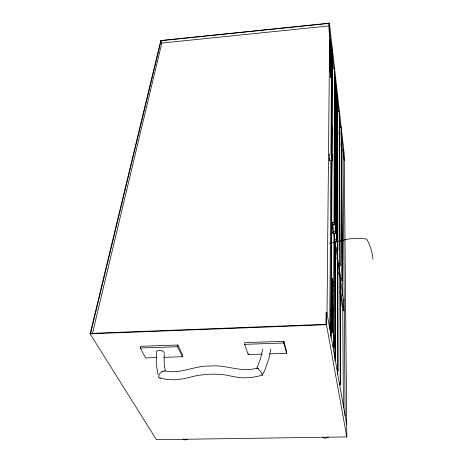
<?xml version="1.0" encoding="UTF-8"?>
<svg xmlns="http://www.w3.org/2000/svg" width="463" height="463" viewBox="0 0 463 463"><rect width="100%" height="100%" fill="white"/><g stroke="black" fill="none" stroke-linecap="round" stroke-linejoin="round"><path stroke-width="0.69" d="M329.083 23.191L329.257 32.306L329.662 32.647L331.601 49.657L330.912 154.48M329.448 23.15L344.206 153.739L346.81 436.927L156.453 439.665L90.077 333.829L160.788 40.524L329.448 23.15L329.662 32.647L327.017 313.138L346.694 424.652M331.525 310.094L331.543 310.557M331.682 310.667L331.664 310.164M331.52 327.277L331.711 332.689L332.677 332.654L332.665 324.546L332.197 319.406L332.098 323.787L331.832 314.707L331.826 322.445L332.318 327.914L332.353 322.989L332.475 325.078M334.992 360.845L335.027 334.859M335.16 243L335.16 241.553M334.477 355.416L335.42 355.381L335.079 353.425L335.229 241.57L334.101 241.634M332.266 232.999L332.312 222.564L333.875 233.421L335.542 233.323L335.241 231.182L335.449 77.199L334.749 77.263L334.517 75.243M335.328 358.374L335.328 355.491M335.42 355.381L335.536 243.706L335.229 241.57M335.542 233.323L335.449 77.199M335.079 241.842L336.734 241.75L336.439 239.666L336.439 85.991L335.75 86.054L335.449 83.421M333.076 347.481L334.037 347.453L333.684 345.427L333.985 232.895L331.41 233.045M332.631 224.763L334.327 224.665L334.014 222.46L334.431 68.206L332.312 68.402L332.202 88.578M334.037 347.453L334.303 235.088L333.985 232.895M334.327 224.665L334.431 68.206M331.711 332.689L331.734 327.341M332.121 314.643L332.706 324.32L332.249 314.25L332.723 319.823L332.735 316.484L332.185 310.98L332.168 315.066L332.121 314.643L330.871 314.747M332.145 309.012L332.208 303.334L332.758 308.786L332.718 315.361L332.295 306.599L332.278 310.54L331.329 310.58L331.195 309.053L332.145 309.012L332.278 310.54M332.741 305.256L332.978 310.916L332.179 301.899L332.231 295.62L332.764 305.239M332.226 290.833L331.294 290.88L331.467 294.011L332.405 293.97L332.278 286.018L332.758 291.088M332.608 296.303L332.77 297.819L332.312 278.518L332.856 284.022L332.845 287.014L332.382 281.562L332.828 291.273L332.81 290.943M332.457 291.945L332.561 297.952L332.353 289.242L332.671 294.451L332.613 293.855M332.741 228.438L332.758 224.098M332.677 332.654L332.55 324.424L332.503 325.061M332.804 282.395C332.92 280.688 331.965 282.783 332.266 281.886L331.34 281.932L331.381 282.349M333.065 225.522L333.071 224.075M330.142 330.86L331.132 330.819L330.756 328.666L331.705 160.21M331.734 154.422L332.324 49.587C331.097 50.253 332.133 48.285 330.842 48.968L331.016 50.218L330.848 48.233L330.848 48.939M330.837 337.596L330.889 327.503M330.976 311.64L330.987 310.198M331.276 256.843L331.508 214.687M331.74 172.89L331.809 159.92M331.826 156.32L331.994 126.052M331.132 330.819L332.029 159.608M332.046 155.996L332.324 49.587M331.219 335.31L331.242 330.987M331.508 296.089L331.514 293.86M330.767 74.126L330.732 77.095M330.814 67.76L330.918 53.61M330.929 52.192C330.258 50.34 331.682 47.73 331.676 50.704L331.502 77.495L330.298 67.419L330.489 39.696L331.577 49.124M329.806 39.997L329.506 66.539L330.744 77.564L330.802 74.433M330.871 160.267L329.76 328.707L330.756 328.666M325.952 324.748L326.062 313.989A3.779 0.33 87.2 0 1 326.456 312.855M329.291 32.688L329.077 23.405M346.81 436.927L326.473 324.725L326.577 313.966A3.779 0.324 87.2 0 1 327.017 313.138L326.502 313.156M331.386 310.007L331.41 311.472M330.489 40.31L330.599 40.565M332.723 281.805L332.775 281.556M332.77 282.806L332.764 281.712L332.845 282.129M332.353 159.116L332.278 159.857L332.104 159.098M329.893 159.909C329.743 164.191 328.776 152.31 329.506 154.561M331.103 66.111L331.248 67.106L331.149 65.028C331.467 68.408 331.01 59.137 330.136 62.916M330.9 62.025L331.242 68.68L330.669 62.32L330.738 63.871L329.951 63.691L329.911 62.389L330.68 62.355M331.23 303.572L332.168 303.757M269.512 353.877L286.568 353.315L286.649 351.608L283.877 341.266L244.829 342.643L244.672 344.356L248.191 354.571L262.405 354.108M286.568 353.315L283.79 342.99L283.877 341.266M164.197 353.5L164.18 363.414L165.245 370.753M156.39 353.188L156.291 364.045L157.981 374.735M331.508 76.887L330.322 67.419M332.729 281.666L332.752 281.354L332.793 281.649M248.191 354.571L248.284 353.437M330.177 57.348C331.323 56.457 331.496 59.692 330.264 59.015L330.183 57.302L330.947 57.302L330.981 57.696M331.884 155.07L331.954 154.746L332.064 155.099M270.78 349.067L268.841 358.825L264.877 369.989L262.399 375.082L258.447 376.17L251.241 377.501L244.024 377.86L236.963 377.252L223.6 374.642L215.908 374.162L208.142 374.283L197.747 375.377L183.915 378.722L174.516 379.834L165.413 379.238L159.671 377.97L158.693 377.391C158.201 374.243 161.766 370.458 164.95 371.002M331.033 58.986L330.999 58.257L331.248 63.147L330.941 58.569L330.194 58.639L330.235 60.439M330.466 71.105L330.316 70.654M163.659 357.332L182.353 356.718L182.601 355.046L177.856 345.004L140.567 346.318L140.248 348.002L145.683 357.916L156.465 357.563M182.353 356.718L177.601 346.7L177.856 345.004M331.276 295.741L331.381 296.065M262.776 349.114L260.345 359.334L256.832 368.212M331.485 330.021L332.451 329.997M330.929 60.271L331.236 64.861L330.929 60.271L330.177 60.34L330.246 62.389M330.217 55.178L330.97 55.103L331.288 59.756L331.224 57.73L331.253 59.085L331.132 58.135M330.015 67.361L329.957 64.044L330.715 63.975L331.201 71.14L331.114 68.119L331.184 69.039M92.478 333.401L161.824 43.053L161.078 40.703M90.545 333.806L161.13 40.489M257.515 368.774A4.057 1.62 26.8 0 1 258.325 368.843L257.254 368.114L256.849 368.282M256.514 368.201C241.148 372.923 226.106 364.346 210.596 366.083C194.992 365.232 180.373 374.567 164.77 370.921M160.736 40.738L329.448 23.37M161.824 43.053L329.361 25.887M329.031 28.179L329.396 28.145M329.714 40.078L330.455 40.003M330.941 50.774L331.699 50.56M330.993 58.274L330.241 58.35L330.281 59.061M159.671 377.97L160.418 377.895M330.912 62.077L330.148 62.1M329.951 63.691L330.709 63.622M329.506 66.539C331.41 66.365 328.869 65.758 329.506 67.106C329.61 67.725 329.303 68.883 330.379 68.368M329.61 68.2L330.379 68.125M330.628 77.02L331.392 76.951M330.785 77.263L331.543 77.194M336.26 250.049L337.886 249.962L337.654 96.709L337.417 94.591L336.728 94.649L336.404 91.79M336.971 96.767L337.654 96.709M337.29 111.404L339.298 111.236L339.529 113.261L340.108 265.745L338.522 265.826M338.858 113.319L339.529 113.261M339.136 127.337L341.098 127.175L341.324 129.119L342.221 280.746L340.675 280.821M342.684 295.955L341.763 150.012L343.031 149.914L345.114 415.716M331.467 222.616L334.014 222.46M333.563 231.28L335.241 231.182M334.784 239.759L336.439 239.666M335.964 248.018L337.602 247.931L337.886 249.962M337.151 370.574L338.071 370.545L337.903 260.247L337.614 258.227L335.964 258.313L335.455 254.858M338.245 263.898L339.836 263.817L340.108 265.745M339.674 384.863L340.565 384.84L340.149 275.936L339.877 274.021L338.262 274.102L337.764 270.658M332.272 278.9C331.253 279.64 331.305 277.933 331.479 279.027M340.409 278.986L341.966 278.911L342.221 280.746M332.266 281.024L331.34 281.07L331.375 282.239M332.255 284.629L331.323 284.676L331.502 286.493M331.392 285.208L332.318 285.167M332.243 286.371C331.352 287.164 331.213 285.497 331.427 286.418M331.369 292.778L332.301 292.738M331.508 295.735L332.44 295.689M331.259 296.048L332.202 296.007M331.248 298.386L332.191 298.346M331.242 299.208L332.185 299.167M340.114 276.909L343.465 300.255L344.212 300.227M331.23 301.911L332.179 301.899M332.249 302.443L331.276 302.183M340.05 291.719L342.776 310.233L344.287 310.169M332.133 311.402C331.248 312.293 331.057 310.482 331.3 311.333M326.062 313.989L326.577 313.966M332.121 313.96C330.663 312.809 331.358 315.795 331.167 314.684M331.803 321.27L330.837 321.305L330.929 323.724L331.323 327.914L332.353 327.694M330.929 323.724L331.902 323.683M90.175 333.406L326.479 324.285M90.077 333.829L326.473 324.725M331.248 327.283L332.214 327.248M331.508 329.662L332.475 329.627M140.248 348.002L177.601 346.7M244.672 344.356L283.79 342.99M332.718 345.462L333.684 345.427M334.13 353.454L335.079 353.425M336.827 368.727L337.747 368.698L338.071 370.545M339.367 383.121L340.264 383.098L340.565 384.84M262.399 375.082L261.636 374.758M330.704 77.107L330.634 76.777M258.308 368.872L261.155 372.183L262.515 374.885M332.775 282.013L332.804 282.326M329.911 62.389L329.963 62.852M161.859 371.685L161.865 371.714A4.022 2.199 -16 0 1 162.872 371.563M332.793 282.835L332.833 283.13L332.856 282.505M332.121 155.51L331.925 154.318L331.878 156.002M340.102 286.701L343.534 310.204L343.465 300.255M334.072 234.828L335.276 243.214M335.472 244.586L339.911 275.526M332.775 282.702L332.781 282.094M341.017 143.576L341.763 150.012M332.191 54.854L333.725 68.269M337.29 99.533L338.627 111.288M339.176 116.103L340.444 127.227M340.994 132.036L344.269 160.748M330.35 44.917L330.68 47.77M332.121 155.215L332.382 158.809M336.439 85.991L336.734 241.75M330.935 65.514L330.738 63.483L330.738 63.871M330.941 58.569L330.976 58.899M330.194 58.639L330.223 58.969M331.068 59.032L331.288 61.324L330.97 55.103M330.715 63.975L331.161 70.318L331.167 69.265M332.197 155.834L332.318 157.322M331.988 157.947L332.301 160.285L332.324 157.981M332.029 158.774L331.867 156.506M330.35 53.644L330.46 55.016M332.839 281.88L332.868 282.337M331.647 49.622L331.693 50.386M330.287 67.228L330.246 66.487M332.735 282.378L332.712 281.921M331.329 310.58L331.311 310.025M331.902 156.616L331.838 155.169M329.859 158.392L329.887 159.208M332.272 282.187L332.266 281.828M342.776 310.233L343.396 407.793M341.098 127.175L341.966 278.911M339.298 111.236L339.836 263.817M339.865 271.474L339.871 273.639M339.877 274.021L340.264 383.098M329.974 63.61L329.974 63.946M339.147 130.948L339.165 135.283M339.587 265.299L339.622 275.416M337.706 249.974L337.718 257.92M337.417 94.591L337.602 247.931M337.614 258.227L337.747 368.698M337.295 115.738L337.348 165.621M337.434 249.482L337.446 259.604M337.562 370.168L337.562 374.503M372.923 259.216A81.1 63.801 -12.3 0 0 366.974 239.516L366.771 239.157A43.528 34.563 -5.8 0 0 342.07 240.546L335.611 242.23A83.739 59.976 -9.2 0 1 329.309 243.249M156.558 352.551A3.901 1.956 8.2 0 1 159.752 350.404A3.901 1.956 8.2 0 1 164.162 352.823M328.481 436.864A16.043 5.51 -55.4 0 1 322.838 436.881M187.509 439.422A15.869 7.234 -51.1 0 1 183.024 439.381M332.475 310.019L332.602 311.744L332.48 308.618L332.475 310.019M330.802 49.553L331.329 56.55L330.802 49.553M332.307 298.843L332.637 304.017L332.307 298.843M331.959 155.828L332.278 158.884L331.959 155.828M330.808 47.868L331.317 54.015L330.808 47.868M331.317 53.286L331.074 50.959L331.317 53.286M330.935 62.794L331.207 66.423L330.935 62.794M330.767 55.56L330.848 56.538L330.773 55.56M331.195 65.057L331.161 64.34L331.195 65.057"/></g></svg>
